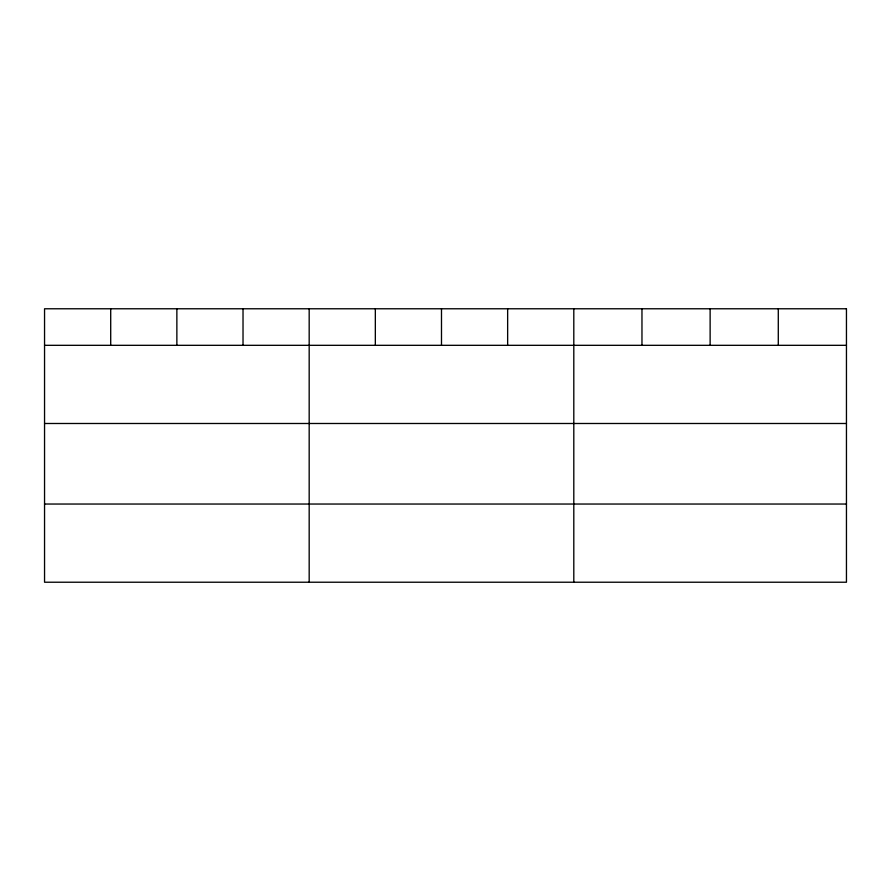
<?xml version="1.0" encoding="UTF-8"?>
<svg xmlns="http://www.w3.org/2000/svg" width="891" height="891" viewBox="0 0 891 891"><rect width="100%" height="100%" fill="white"/><g stroke="black" fill="none" stroke-linecap="round" stroke-linejoin="round"><path stroke-width="1.34" d="M44.55 345.318L846.45 345.318M44.55 423.492L846.45 423.492M44.55 504.039L846.45 504.039M778.288 308.776L778.288 345.318M710.127 308.776L710.127 345.318M641.966 308.776L641.966 345.318M573.804 308.776L573.804 582.224M507.647 308.776L507.647 345.318M441.49 308.776L441.49 345.318M375.334 308.776L375.334 345.318M309.177 308.776L309.177 582.224M243.02 308.776L243.02 345.318M176.864 308.776L176.864 345.318M110.707 308.776L110.707 345.318M846.45 308.776L44.55 308.776L44.55 582.224L846.45 582.224L846.45 308.776"/></g></svg>
